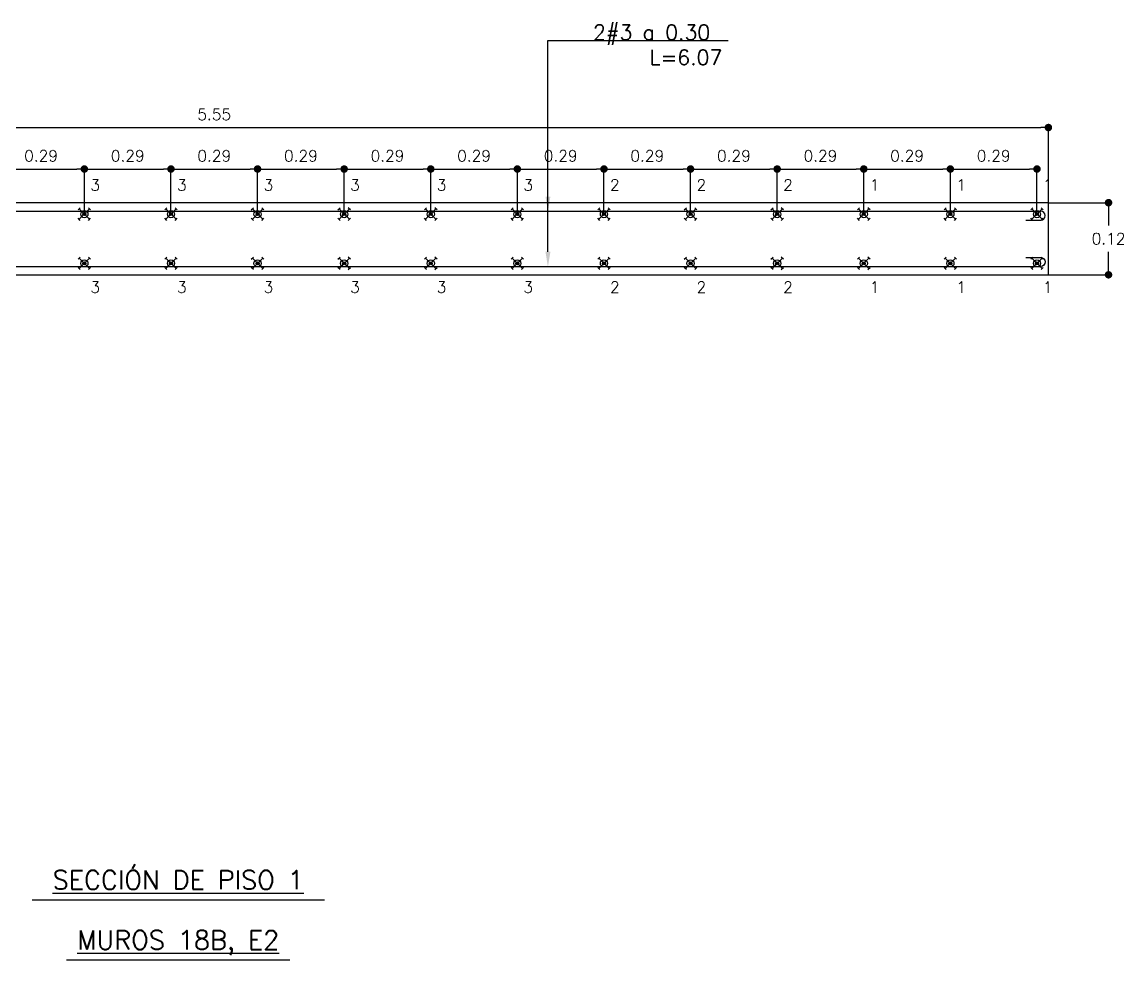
# Model space of a CAD drawing. Header units: millimetres. Extents: x -99999999 to 100000000, y -41 to 20.
# Drawn here: x 134.819 to 138.485, y -10.852 to -7.731 of the extents above; entities that cross this region are included whole.
import ezdxf
from ezdxf.enums import TextEntityAlignment as Align

# ---------------------------------------------------------------- set-up
doc = ezdxf.new("R2010")
doc.units = ezdxf.units.MM
doc.header["$LTSCALE"] = 0.01
doc.header["$PDMODE"] = 3
doc.linetypes.add('DASHED2', pattern=[0.375, 0.25, -0.125])
for name, color, linetype in [('FC_BORDES', 4, 'Continuous'), ('FC_COTAS', 1, 'Continuous'), ('FC_MALLA', 3, 'DASHED2'), ('FC_R-100', 12, 'Continuous'), ('FC_R-140', 2, 'Continuous'), ('FC_R-80', 11, 'Continuous'), ('FC_REFUERZO 2', 1, 'Continuous')]:
    doc.layers.add(name, color=color, linetype=linetype)
doc.layers.add('FC_REFUERZO HORIZONTAL 2', color=30, linetype='Continuous', true_color=0xff7f00)
doc.styles.add('FC_TEXT', font='romans.shx', dxfattribs={"height": 0.002})
doc.styles.add('FC_TEXT1', font='romans.shx')
doc.styles.add('ROMAND', font='romans.shx')
doc.dimstyles.new('FC_COTAS', dxfattribs={"dimtxt": 0.0015, "dimasz": 0.001, "dimexe": 0, "dimexo": 0, "dimgap": 0.001, "dimtad": 1, "dimtih": 1, "dimtoh": 1, "dimzin": 0, "dimdsep": 46, "dimtxsty": 'FC_TEXT1', "dimblk": 'DOT', "dimcen": 0.09, "dimclrd": 256, "dimclre": 256, "dimclrt": 256, "dimadec": 0, "dimazin": 0, "dimtfac": 1, "dimtix": 1, "dimtmove": 2, "dimatfit": 3, "dimfxl": 1.002, "dimtolj": 1, "dimtzin": 0, "dimlwd": -1, "dimarcsym": 0})

# ---------------------------------------------------------------- blocks, each defined once
blk = doc.blocks.new('*U690')
at = {"layer": 'FC_R-140', "color": 4, "ltscale": 1.5}
blk.add_lwpolyline([(-0.01945, 0), (0.01945, 0)], dxfattribs=at)
at = {"layer": 'FC_R-140', "ltscale": 1.5, "style": 'FC_TEXT1'}
blk.add_attdef('%%UTÍTULO', text='', height=0.0025, dxfattribs=at).set_placement((0, 0.00266), align=Align.MIDDLE_CENTER)
at = {"layer": 'FC_R-80', "ltscale": 1.5, "style": 'FC_TEXT1'}
blk.add_attdef('ESCALA', text='', height=0.002, dxfattribs=at).set_placement((-0.01945, -0.0017), align=Align.MIDDLE_LEFT)
blk = doc.blocks.new('*U691')
at = {"layer": 'FC_R-140', "color": 4, "ltscale": 1.5}
blk.add_lwpolyline([(-0.01487, 0), (0.01487, 0)], dxfattribs=at)
at = {"layer": 'FC_R-140', "ltscale": 1.5, "style": 'FC_TEXT1'}
blk.add_attdef('%%UTÍTULO', text='', height=0.0025, dxfattribs=at).set_placement((0, 0.00266), align=Align.MIDDLE_CENTER)
at = {"layer": 'FC_R-80', "ltscale": 1.5, "style": 'FC_TEXT1'}
blk.add_attdef('ESCALA', text='', height=0.002, dxfattribs=at).set_placement((-0.01487, -0.0017), align=Align.MIDDLE_LEFT)
blk = doc.blocks.new('*U198')
at = {"color": 0, "ltscale": 0.35}
for p, q in [((0.0172, -0.0172), (-0.0172, 0.0172)), ((0.0172, 0.0172), (-0.0172, -0.0172))]:
    blk.add_line(p, q, dxfattribs=at)
at = {"color": 0, "ltscale": 0.9}
blk.add_line((0.0137, -0.0208), (0.0208, -0.0137), dxfattribs=at)
for points in [[(-0.0208, 0.0137), (-0.0137, 0.0208)], [(0.0208, 0.0137), (0.0137, 0.0208)], [(-0.0137, -0.0208), (-0.0208, -0.0137)]]:
    blk.add_lwpolyline(points, dxfattribs=at)
at = {"color": 0}
for radius in [0.0119, 0.00516]:
    blk.add_circle((0, 0), radius, dxfattribs=at)
blk = doc.blocks.new('_Dot')
at = {"color": 0, "linetype": 'ByBlock', "lineweight": -2}
blk.add_line((-0.5, 0), (-1, 0), dxfattribs=at)
at = {"color": 0, "linetype": 'ByBlock', "const_width": 0.5}
blk.add_lwpolyline([(-0.25, 0, 1), (0.25, 0, 1)], format="xyb", close=True, dxfattribs=at)
blk = doc.blocks.new('*D712')
at = {"layer": 'Defpoints', "color": 0, "ltscale": 0.6, "transparency": 16777216}
for p in [(135.0263, -8.22), (134.7382, -8.37), (135.0263, -8.37)]:
    blk.add_point(p, dxfattribs=at)
at = {"layer": 'FC_COTAS', "lineweight": -2, "ltscale": 0.6, "transparency": 16777216}
for p, q in [((134.7382, -8.37), (134.7382, -8.22)), ((135.0263, -8.37), (135.0263, -8.22))]:
    blk.add_line(p, q, dxfattribs=at)
at = {"layer": 'FC_COTAS', "ltscale": 0.6, "transparency": 16777216}
blk.add_line((134.7632, -8.22), (135.0013, -8.22), dxfattribs=at)
at = {"layer": 'FC_COTAS', "ltscale": 0.6, "transparency": 16777216, "xscale": 0.025, "yscale": 0.025, "zscale": 0.025, "rotation": 180}
blk.add_blockref('_Dot', (134.7382, -8.22), dxfattribs=at)
at = {"layer": 'FC_COTAS', "ltscale": 0.6, "transparency": 16777216, "xscale": 0.025, "yscale": 0.025, "zscale": 0.025}
blk.add_blockref('_Dot', (135.0263, -8.22), dxfattribs=at)
at = {"layer": 'FC_COTAS', "ltscale": 0.6, "transparency": 16777216, "insert": (134.8823, -8.1762), "char_height": 0.0375, "attachment_point": 5, "style": 'FC_TEXT1'}
blk.add_mtext('\\A1;0.29', dxfattribs=at)
blk = doc.blocks.new('*D713')
at = {"layer": 'Defpoints', "color": 0, "ltscale": 0.6, "transparency": 16777216}
for p in [(135.3144, -8.22), (135.0263, -8.37), (135.3144, -8.37)]:
    blk.add_point(p, dxfattribs=at)
at = {"layer": 'FC_COTAS', "lineweight": -2, "ltscale": 0.6, "transparency": 16777216}
for p, q in [((135.0263, -8.37), (135.0263, -8.22)), ((135.3144, -8.37), (135.3144, -8.22))]:
    blk.add_line(p, q, dxfattribs=at)
at = {"layer": 'FC_COTAS', "ltscale": 0.6, "transparency": 16777216}
blk.add_line((135.0513, -8.22), (135.2894, -8.22), dxfattribs=at)
at = {"layer": 'FC_COTAS', "ltscale": 0.6, "transparency": 16777216, "xscale": 0.025, "yscale": 0.025, "zscale": 0.025, "rotation": 180}
blk.add_blockref('_Dot', (135.0263, -8.22), dxfattribs=at)
at = {"layer": 'FC_COTAS', "ltscale": 0.6, "transparency": 16777216, "xscale": 0.025, "yscale": 0.025, "zscale": 0.025}
blk.add_blockref('_Dot', (135.3144, -8.22), dxfattribs=at)
at = {"layer": 'FC_COTAS', "ltscale": 0.6, "transparency": 16777216, "insert": (135.1704, -8.1762), "char_height": 0.0375, "attachment_point": 5, "style": 'FC_TEXT1'}
blk.add_mtext('\\A1;0.29', dxfattribs=at)
blk = doc.blocks.new('*D714')
at = {"layer": 'Defpoints', "color": 0, "ltscale": 0.6, "transparency": 16777216}
for p in [(135.6025, -8.22), (135.3144, -8.37), (135.6025, -8.37)]:
    blk.add_point(p, dxfattribs=at)
at = {"layer": 'FC_COTAS', "lineweight": -2, "ltscale": 0.6, "transparency": 16777216}
for p, q in [((135.3144, -8.37), (135.3144, -8.22)), ((135.6025, -8.37), (135.6025, -8.22))]:
    blk.add_line(p, q, dxfattribs=at)
at = {"layer": 'FC_COTAS', "ltscale": 0.6, "transparency": 16777216}
blk.add_line((135.3394, -8.22), (135.5775, -8.22), dxfattribs=at)
at = {"layer": 'FC_COTAS', "ltscale": 0.6, "transparency": 16777216, "xscale": 0.025, "yscale": 0.025, "zscale": 0.025, "rotation": 180}
blk.add_blockref('_Dot', (135.3144, -8.22), dxfattribs=at)
at = {"layer": 'FC_COTAS', "ltscale": 0.6, "transparency": 16777216, "xscale": 0.025, "yscale": 0.025, "zscale": 0.025}
blk.add_blockref('_Dot', (135.6025, -8.22), dxfattribs=at)
at = {"layer": 'FC_COTAS', "ltscale": 0.6, "transparency": 16777216, "insert": (135.4585, -8.1762), "char_height": 0.0375, "attachment_point": 5, "style": 'FC_TEXT1'}
blk.add_mtext('\\A1;0.29', dxfattribs=at)
blk = doc.blocks.new('*D715')
at = {"layer": 'Defpoints', "color": 0, "ltscale": 0.6, "transparency": 16777216}
for p in [(135.8906, -8.22), (135.6025, -8.37), (135.8906, -8.37)]:
    blk.add_point(p, dxfattribs=at)
at = {"layer": 'FC_COTAS', "lineweight": -2, "ltscale": 0.6, "transparency": 16777216}
for p, q in [((135.6025, -8.37), (135.6025, -8.22)), ((135.8906, -8.37), (135.8906, -8.22))]:
    blk.add_line(p, q, dxfattribs=at)
at = {"layer": 'FC_COTAS', "ltscale": 0.6, "transparency": 16777216}
blk.add_line((135.6275, -8.22), (135.8656, -8.22), dxfattribs=at)
at = {"layer": 'FC_COTAS', "ltscale": 0.6, "transparency": 16777216, "xscale": 0.025, "yscale": 0.025, "zscale": 0.025, "rotation": 180}
blk.add_blockref('_Dot', (135.6025, -8.22), dxfattribs=at)
at = {"layer": 'FC_COTAS', "ltscale": 0.6, "transparency": 16777216, "xscale": 0.025, "yscale": 0.025, "zscale": 0.025}
blk.add_blockref('_Dot', (135.8906, -8.22), dxfattribs=at)
at = {"layer": 'FC_COTAS', "ltscale": 0.6, "transparency": 16777216, "insert": (135.7466, -8.1762), "char_height": 0.0375, "attachment_point": 5, "style": 'FC_TEXT1'}
blk.add_mtext('\\A1;0.29', dxfattribs=at)
blk = doc.blocks.new('*D716')
at = {"layer": 'Defpoints', "color": 0, "ltscale": 0.6, "transparency": 16777216}
for p in [(136.1787, -8.22), (135.8906, -8.37), (136.1787, -8.37)]:
    blk.add_point(p, dxfattribs=at)
at = {"layer": 'FC_COTAS', "lineweight": -2, "ltscale": 0.6, "transparency": 16777216}
for p, q in [((135.8906, -8.37), (135.8906, -8.22)), ((136.1787, -8.37), (136.1787, -8.22))]:
    blk.add_line(p, q, dxfattribs=at)
at = {"layer": 'FC_COTAS', "ltscale": 0.6, "transparency": 16777216}
blk.add_line((135.9156, -8.22), (136.1537, -8.22), dxfattribs=at)
at = {"layer": 'FC_COTAS', "ltscale": 0.6, "transparency": 16777216, "xscale": 0.025, "yscale": 0.025, "zscale": 0.025, "rotation": 180}
blk.add_blockref('_Dot', (135.8906, -8.22), dxfattribs=at)
at = {"layer": 'FC_COTAS', "ltscale": 0.6, "transparency": 16777216, "xscale": 0.025, "yscale": 0.025, "zscale": 0.025}
blk.add_blockref('_Dot', (136.1787, -8.22), dxfattribs=at)
at = {"layer": 'FC_COTAS', "ltscale": 0.6, "transparency": 16777216, "insert": (136.0347, -8.1762), "char_height": 0.0375, "attachment_point": 5, "style": 'FC_TEXT1'}
blk.add_mtext('\\A1;0.29', dxfattribs=at)
blk = doc.blocks.new('*D717')
at = {"layer": 'Defpoints', "color": 0, "ltscale": 0.6, "transparency": 16777216}
for p in [(136.4668, -8.22), (136.1787, -8.37), (136.4668, -8.37)]:
    blk.add_point(p, dxfattribs=at)
at = {"layer": 'FC_COTAS', "lineweight": -2, "ltscale": 0.6, "transparency": 16777216}
for p, q in [((136.1787, -8.37), (136.1787, -8.22)), ((136.4668, -8.37), (136.4668, -8.22))]:
    blk.add_line(p, q, dxfattribs=at)
at = {"layer": 'FC_COTAS', "ltscale": 0.6, "transparency": 16777216}
blk.add_line((136.2037, -8.22), (136.4418, -8.22), dxfattribs=at)
at = {"layer": 'FC_COTAS', "ltscale": 0.6, "transparency": 16777216, "xscale": 0.025, "yscale": 0.025, "zscale": 0.025, "rotation": 180}
blk.add_blockref('_Dot', (136.1787, -8.22), dxfattribs=at)
at = {"layer": 'FC_COTAS', "ltscale": 0.6, "transparency": 16777216, "xscale": 0.025, "yscale": 0.025, "zscale": 0.025}
blk.add_blockref('_Dot', (136.4668, -8.22), dxfattribs=at)
at = {"layer": 'FC_COTAS', "ltscale": 0.6, "transparency": 16777216, "insert": (136.3228, -8.1762), "char_height": 0.0375, "attachment_point": 5, "style": 'FC_TEXT1'}
blk.add_mtext('\\A1;0.29', dxfattribs=at)
blk = doc.blocks.new('*D718')
at = {"layer": 'Defpoints', "color": 0, "ltscale": 0.6, "transparency": 16777216}
for p in [(136.7549, -8.22), (136.4668, -8.37), (136.7549, -8.37)]:
    blk.add_point(p, dxfattribs=at)
at = {"layer": 'FC_COTAS', "lineweight": -2, "ltscale": 0.6, "transparency": 16777216}
for p, q in [((136.4668, -8.37), (136.4668, -8.22)), ((136.7549, -8.37), (136.7549, -8.22))]:
    blk.add_line(p, q, dxfattribs=at)
at = {"layer": 'FC_COTAS', "ltscale": 0.6, "transparency": 16777216}
blk.add_line((136.4918, -8.22), (136.7299, -8.22), dxfattribs=at)
at = {"layer": 'FC_COTAS', "ltscale": 0.6, "transparency": 16777216, "xscale": 0.025, "yscale": 0.025, "zscale": 0.025, "rotation": 180}
blk.add_blockref('_Dot', (136.4668, -8.22), dxfattribs=at)
at = {"layer": 'FC_COTAS', "ltscale": 0.6, "transparency": 16777216, "xscale": 0.025, "yscale": 0.025, "zscale": 0.025}
blk.add_blockref('_Dot', (136.7549, -8.22), dxfattribs=at)
at = {"layer": 'FC_COTAS', "ltscale": 0.6, "transparency": 16777216, "insert": (136.6109, -8.1762), "char_height": 0.0375, "attachment_point": 5, "style": 'FC_TEXT1'}
blk.add_mtext('\\A1;0.29', dxfattribs=at)
blk = doc.blocks.new('*D719')
at = {"layer": 'Defpoints', "color": 0, "ltscale": 0.6, "transparency": 16777216}
for p in [(137.043, -8.22), (136.7549, -8.37), (137.043, -8.37)]:
    blk.add_point(p, dxfattribs=at)
at = {"layer": 'FC_COTAS', "lineweight": -2, "ltscale": 0.6, "transparency": 16777216}
for p, q in [((136.7549, -8.37), (136.7549, -8.22)), ((137.043, -8.37), (137.043, -8.22))]:
    blk.add_line(p, q, dxfattribs=at)
at = {"layer": 'FC_COTAS', "ltscale": 0.6, "transparency": 16777216}
blk.add_line((136.7799, -8.22), (137.018, -8.22), dxfattribs=at)
at = {"layer": 'FC_COTAS', "ltscale": 0.6, "transparency": 16777216, "xscale": 0.025, "yscale": 0.025, "zscale": 0.025, "rotation": 180}
blk.add_blockref('_Dot', (136.7549, -8.22), dxfattribs=at)
at = {"layer": 'FC_COTAS', "ltscale": 0.6, "transparency": 16777216, "xscale": 0.025, "yscale": 0.025, "zscale": 0.025}
blk.add_blockref('_Dot', (137.043, -8.22), dxfattribs=at)
at = {"layer": 'FC_COTAS', "ltscale": 0.6, "transparency": 16777216, "insert": (136.899, -8.1762), "char_height": 0.0375, "attachment_point": 5, "style": 'FC_TEXT1'}
blk.add_mtext('\\A1;0.29', dxfattribs=at)
blk = doc.blocks.new('*D720')
at = {"layer": 'Defpoints', "color": 0, "ltscale": 0.6, "transparency": 16777216}
for p in [(137.3312, -8.22), (137.043, -8.37), (137.3312, -8.37)]:
    blk.add_point(p, dxfattribs=at)
at = {"layer": 'FC_COTAS', "lineweight": -2, "ltscale": 0.6, "transparency": 16777216}
for p, q in [((137.043, -8.37), (137.043, -8.22)), ((137.3312, -8.37), (137.3312, -8.22))]:
    blk.add_line(p, q, dxfattribs=at)
at = {"layer": 'FC_COTAS', "ltscale": 0.6, "transparency": 16777216}
blk.add_line((137.068, -8.22), (137.3062, -8.22), dxfattribs=at)
at = {"layer": 'FC_COTAS', "ltscale": 0.6, "transparency": 16777216, "xscale": 0.025, "yscale": 0.025, "zscale": 0.025, "rotation": 180}
blk.add_blockref('_Dot', (137.043, -8.22), dxfattribs=at)
at = {"layer": 'FC_COTAS', "ltscale": 0.6, "transparency": 16777216, "xscale": 0.025, "yscale": 0.025, "zscale": 0.025}
blk.add_blockref('_Dot', (137.3312, -8.22), dxfattribs=at)
at = {"layer": 'FC_COTAS', "ltscale": 0.6, "transparency": 16777216, "insert": (137.1871, -8.1762), "char_height": 0.0375, "attachment_point": 5, "style": 'FC_TEXT1'}
blk.add_mtext('\\A1;0.29', dxfattribs=at)
blk = doc.blocks.new('*D721')
at = {"layer": 'Defpoints', "color": 0, "ltscale": 0.6, "transparency": 16777216}
for p in [(137.6193, -8.22), (137.3312, -8.37), (137.6193, -8.37)]:
    blk.add_point(p, dxfattribs=at)
at = {"layer": 'FC_COTAS', "lineweight": -2, "ltscale": 0.6, "transparency": 16777216}
for p, q in [((137.3312, -8.37), (137.3312, -8.22)), ((137.6193, -8.37), (137.6193, -8.22))]:
    blk.add_line(p, q, dxfattribs=at)
at = {"layer": 'FC_COTAS', "ltscale": 0.6, "transparency": 16777216}
blk.add_line((137.3562, -8.22), (137.5943, -8.22), dxfattribs=at)
at = {"layer": 'FC_COTAS', "ltscale": 0.6, "transparency": 16777216, "xscale": 0.025, "yscale": 0.025, "zscale": 0.025, "rotation": 180}
blk.add_blockref('_Dot', (137.3312, -8.22), dxfattribs=at)
at = {"layer": 'FC_COTAS', "ltscale": 0.6, "transparency": 16777216, "xscale": 0.025, "yscale": 0.025, "zscale": 0.025}
blk.add_blockref('_Dot', (137.6193, -8.22), dxfattribs=at)
at = {"layer": 'FC_COTAS', "ltscale": 0.6, "transparency": 16777216, "insert": (137.4752, -8.1762), "char_height": 0.0375, "attachment_point": 5, "style": 'FC_TEXT1'}
blk.add_mtext('\\A1;0.29', dxfattribs=at)
blk = doc.blocks.new('*D722')
at = {"layer": 'Defpoints', "color": 0, "ltscale": 0.6, "transparency": 16777216}
for p in [(137.9074, -8.22), (137.6193, -8.37), (137.9074, -8.37)]:
    blk.add_point(p, dxfattribs=at)
at = {"layer": 'FC_COTAS', "lineweight": -2, "ltscale": 0.6, "transparency": 16777216}
for p, q in [((137.6193, -8.37), (137.6193, -8.22)), ((137.9074, -8.37), (137.9074, -8.22))]:
    blk.add_line(p, q, dxfattribs=at)
at = {"layer": 'FC_COTAS', "ltscale": 0.6, "transparency": 16777216}
blk.add_line((137.6443, -8.22), (137.8824, -8.22), dxfattribs=at)
at = {"layer": 'FC_COTAS', "ltscale": 0.6, "transparency": 16777216, "xscale": 0.025, "yscale": 0.025, "zscale": 0.025, "rotation": 180}
blk.add_blockref('_Dot', (137.6193, -8.22), dxfattribs=at)
at = {"layer": 'FC_COTAS', "ltscale": 0.6, "transparency": 16777216, "xscale": 0.025, "yscale": 0.025, "zscale": 0.025}
blk.add_blockref('_Dot', (137.9074, -8.22), dxfattribs=at)
at = {"layer": 'FC_COTAS', "ltscale": 0.6, "transparency": 16777216, "insert": (137.7633, -8.1762), "char_height": 0.0375, "attachment_point": 5, "style": 'FC_TEXT1'}
blk.add_mtext('\\A1;0.29', dxfattribs=at)
blk = doc.blocks.new('*D723')
at = {"layer": 'Defpoints', "color": 0, "ltscale": 0.6, "transparency": 16777216}
for p in [(138.1955, -8.22), (137.9074, -8.37), (138.1955, -8.37)]:
    blk.add_point(p, dxfattribs=at)
at = {"layer": 'FC_COTAS', "lineweight": -2, "ltscale": 0.6, "transparency": 16777216}
for p, q in [((137.9074, -8.37), (137.9074, -8.22)), ((138.1955, -8.37), (138.1955, -8.22))]:
    blk.add_line(p, q, dxfattribs=at)
at = {"layer": 'FC_COTAS', "ltscale": 0.6, "transparency": 16777216}
blk.add_line((137.9324, -8.22), (138.1705, -8.22), dxfattribs=at)
at = {"layer": 'FC_COTAS', "ltscale": 0.6, "transparency": 16777216, "xscale": 0.025, "yscale": 0.025, "zscale": 0.025, "rotation": 180}
blk.add_blockref('_Dot', (137.9074, -8.22), dxfattribs=at)
at = {"layer": 'FC_COTAS', "ltscale": 0.6, "transparency": 16777216, "xscale": 0.025, "yscale": 0.025, "zscale": 0.025}
blk.add_blockref('_Dot', (138.1955, -8.22), dxfattribs=at)
at = {"layer": 'FC_COTAS', "ltscale": 0.6, "transparency": 16777216, "insert": (138.0514, -8.1762), "char_height": 0.0375, "attachment_point": 5, "style": 'FC_TEXT1'}
blk.add_mtext('\\A1;0.29', dxfattribs=at)
blk = doc.blocks.new('*D730')
at = {"layer": 'Defpoints', "color": 0, "ltscale": 0.6, "transparency": 16777216}
for p in [(138.2335, -8.332), (138.4335, -8.332), (138.2335, -8.572)]:
    blk.add_point(p, dxfattribs=at)
at = {"layer": 'FC_COTAS', "lineweight": -2, "ltscale": 0.6, "transparency": 16777216}
for p, q in [((138.2335, -8.332), (138.4335, -8.332)), ((138.2335, -8.572), (138.4335, -8.572))]:
    blk.add_line(p, q, dxfattribs=at)
at = {"layer": 'FC_COTAS', "ltscale": 0.6, "transparency": 16777216}
for p, q in [((138.4335, -8.357), (138.4335, -8.4082)), ((138.4335, -8.547), (138.4335, -8.4957))]:
    blk.add_line(p, q, dxfattribs=at)
at = {"layer": 'FC_COTAS', "ltscale": 0.6, "transparency": 16777216, "xscale": 0.025, "yscale": 0.025, "zscale": 0.025}
for p, rotation in [((138.4335, -8.332), 90), ((138.4335, -8.572), 270)]:
    blk.add_blockref('_Dot', p, dxfattribs=dict(at, rotation=rotation))
at = {"layer": 'FC_COTAS', "ltscale": 0.6, "transparency": 16777216, "insert": (138.4335, -8.452), "char_height": 0.0375, "attachment_point": 5, "style": 'FC_TEXT1'}
blk.add_mtext('\\A1;0.12', dxfattribs=at)
blk = doc.blocks.new('*D731')
at = {"layer": 'Defpoints', "color": 0, "ltscale": 0.6, "transparency": 16777216}
for p in [(138.2335, -8.082), (132.6835, -8.332), (138.2335, -8.332)]:
    blk.add_point(p, dxfattribs=at)
at = {"layer": 'FC_COTAS', "lineweight": -2, "ltscale": 0.6, "transparency": 16777216}
for p, q in [((132.6835, -8.332), (132.6835, -8.082)), ((138.2335, -8.332), (138.2335, -8.082))]:
    blk.add_line(p, q, dxfattribs=at)
at = {"layer": 'FC_COTAS', "ltscale": 0.6, "transparency": 16777216}
blk.add_line((132.7085, -8.082), (138.2085, -8.082), dxfattribs=at)
at = {"layer": 'FC_COTAS', "ltscale": 0.6, "transparency": 16777216, "xscale": 0.025, "yscale": 0.025, "zscale": 0.025, "rotation": 180}
blk.add_blockref('_Dot', (132.6835, -8.082), dxfattribs=at)
at = {"layer": 'FC_COTAS', "ltscale": 0.6, "transparency": 16777216, "xscale": 0.025, "yscale": 0.025, "zscale": 0.025}
blk.add_blockref('_Dot', (138.2335, -8.082), dxfattribs=at)
at = {"layer": 'FC_COTAS', "ltscale": 0.6, "transparency": 16777216, "insert": (135.4585, -8.0382), "char_height": 0.0375, "attachment_point": 5, "style": 'FC_TEXT1'}
blk.add_mtext('\\A1;5.55', dxfattribs=at)
blk = doc.blocks.new('*U732')
at = {"layer": 'FC_MALLA', "color": 0, "linetype": 'Continuous'}
for points in [[(0, 0.4064, -0.414214), (0.015, 0.4214), (0.3, 0.4214)], [(-0.03, -5.2666), (-0.03, -5.3166, 0.998567), (0, -5.3166)]]:
    blk.add_lwpolyline(points, format="xyb", dxfattribs=at)
blk.add_lwpolyline([(0, 0.4064), (0, -5.3166)], dxfattribs=at)
blk = doc.blocks.new('*U733')
at = {"layer": 'FC_MALLA', "color": 0, "linetype": 'Continuous'}
for points in [[(0, 0.4064, 0.414214), (-0.015, 0.4214), (-0.3, 0.4214)], [(0.03, -5.2666), (0.03, -5.3166, -0.998567), (0, -5.3166)]]:
    blk.add_lwpolyline(points, format="xyb", dxfattribs=at)
blk.add_lwpolyline([(0, 0.4064), (0, -5.3166)], dxfattribs=at)
blk = doc.blocks.new('*U735')
at = {"linetype": 'ByBlock', "lineweight": -2, "ltscale": 0.6}
for points in [[(0, -0.02814), (0, 0)], [(0, -0.02078), (0, 0)], [(0, 0), (0.024, 0)]]:
    blk.add_lwpolyline(points, dxfattribs=at)
at = {"ltscale": 0.6}
for points in [[(0.00033, -0.02078), (0, -0.02278), (-0.00033, -0.02078)], [(0.00033, -0.02814), (0, -0.03014), (-0.00033, -0.02814)]]:
    blk.add_solid(points, dxfattribs=at)
at = {"layer": 'FC_R-80', "ltscale": 0.6, "style": 'ROMAND'}
for tag, p in [('REFUERZO_HORIZONTAL_001', (0.01124, 0.00044)), ('REFUERZO_HORIZONTAL_002', (0.00981, -0.00289))]:
    blk.add_attdef(tag, p, '', height=0.002, dxfattribs=at)

msp = doc.modelspace()

# ---------------------------------------------------------------- linework, layer by layer
at = {"layer": 'FC_BORDES', "ltscale": 0.6}
msp.add_lwpolyline([(132.6835, -8.572), (138.2335, -8.572), (138.2335, -8.332), (132.6835, -8.332)], close=True, dxfattribs=at)

# ---------------------------------------------------------------- block references
at = {"layer": 'FC_COTAS', "ltscale": 0.6}
ref = msp.add_blockref('*U735', (136.5685, -7.792), dxfattribs=dict(at, xscale=25, yscale=25, zscale=25))
ref.add_attrib('REFUERZO_HORIZONTAL_001', '2#3 a 0.30', (136.7185, -7.7904), dxfattribs={"layer": 'FC_R-80', "ltscale": 0.6, "height": 0.05, "style": 'ROMAND'})
ref.add_attrib('REFUERZO_HORIZONTAL_002', 'L=6.07', (136.9066, -7.8738), dxfattribs={"layer": 'FC_R-80', "ltscale": 0.6, "height": 0.05, "style": 'ROMAND'})
at = {"layer": 'FC_R-140', "ltscale": 0.6, "xscale": 25, "yscale": 25, "zscale": 25}
for name, p, values in [('*U690', (135.3385, -10.652), {'%%UTÍTULO': '%%USECCIÓN DE PISO 1'}), ('*U691', (135.3385, -10.852), {'%%UTÍTULO': '%%UMUROS 18B, E2'})]:
    msp.add_blockref(name, p, dxfattribs=at).add_auto_attribs(values)
at = {"layer": 'FC_REFUERZO 2', "ltscale": 0.6}
for p in [(135.0263, -8.37), (135.3144, -8.37), (135.6025, -8.37), (135.8906, -8.37), (136.1787, -8.37), (136.4668, -8.37), (136.7549, -8.37), (137.043, -8.37), (137.3312, -8.37), (137.6193, -8.37), (137.9074, -8.37), (138.1955, -8.37), (135.0263, -8.534), (135.3144, -8.534), (135.6025, -8.534), (135.8906, -8.534), (136.1787, -8.534), (136.4668, -8.534), (136.7549, -8.534), (137.043, -8.534), (137.3312, -8.534), (137.6193, -8.534), (137.9074, -8.534), (138.1955, -8.534)]:
    msp.add_blockref('*U198', p, dxfattribs=at)
at = {"layer": 'FC_REFUERZO HORIZONTAL 2', "ltscale": 0.6, "rotation": 90}
for name, p in [('*U732', (132.8915, -8.36)), ('*U733', (132.8915, -8.544))]:
    msp.add_blockref(name, p, dxfattribs=at)

# ---------------------------------------------------------------- texts
at = {"layer": 'FC_R-100', "ltscale": 0.6, "style": 'FC_TEXT'}
for s, p in [('3', (135.0463, -8.292)), ('3', (135.3344, -8.292)), ('3', (135.6225, -8.292)), ('3', (135.9106, -8.292)), ('3', (136.1987, -8.292)), ('3', (136.4868, -8.292)), ('2', (136.7749, -8.292)), ('2', (137.063, -8.292)), ('2', (137.3512, -8.292)), ('1', (137.6393, -8.292)), ('1', (137.9274, -8.292)), ('1', (138.2155, -8.292)), ('3', (135.0463, -8.632)), ('3', (135.3344, -8.632)), ('3', (135.6225, -8.632)), ('3', (135.9106, -8.632)), ('3', (136.1987, -8.632)), ('3', (136.4868, -8.632)), ('2', (136.7749, -8.632)), ('2', (137.063, -8.632)), ('2', (137.3512, -8.632)), ('1', (137.6393, -8.632)), ('1', (137.9274, -8.632)), ('1', (138.2155, -8.632))]:
    msp.add_text(s, height=0.0375, dxfattribs=at).set_placement(p)

# ---------------------------------------------------------------- dimensions: what is measured, and where the dimension line sits
at = {"layer": 'FC_COTAS', "ltscale": 0.6}
dim = msp.add_linear_dim(base=(138.2335, -8.082), p1=(132.6835, -8.332), p2=(138.2335, -8.332), text='5.55', dimstyle='FC_COTAS', override={"dimscale": 0, "dimtxt": 0.0015, "dimasz": 0.001, "dimblk1": 'Dot', "dimblk2": 'Dot', "dimsah": 1, "dimtix": 1, "dimtofl": 1, "dimtmove": 2, "dimatfit": 3}, dxfattribs=at)
dim.commit()
dim.dimension.update_dxf_attribs({"geometry": '*D731', "text_midpoint": (135.4585, -8.0382)})
for base, p1, p2, picture, middle in [((135.0263, -8.22), (134.7382, -8.37), (135.0263, -8.37), '*D712', (134.8823, -8.1762)), ((135.3144, -8.22), (135.0263, -8.37), (135.3144, -8.37), '*D713', (135.1704, -8.1762)), ((135.6025, -8.22), (135.3144, -8.37), (135.6025, -8.37), '*D714', (135.4585, -8.1762)), ((135.8906, -8.22), (135.6025, -8.37), (135.8906, -8.37), '*D715', (135.7466, -8.1762)), ((136.1787, -8.22), (135.8906, -8.37), (136.1787, -8.37), '*D716', (136.0347, -8.1762)), ((136.4668, -8.22), (136.1787, -8.37), (136.4668, -8.37), '*D717', (136.3228, -8.1762)), ((136.7549, -8.22), (136.4668, -8.37), (136.7549, -8.37), '*D718', (136.6109, -8.1762)), ((137.043, -8.22), (136.7549, -8.37), (137.043, -8.37), '*D719', (136.899, -8.1762)), ((137.3312, -8.22), (137.043, -8.37), (137.3312, -8.37), '*D720', (137.1871, -8.1762)), ((137.6193, -8.22), (137.3312, -8.37), (137.6193, -8.37), '*D721', (137.4752, -8.1762)), ((137.9074, -8.22), (137.6193, -8.37), (137.9074, -8.37), '*D722', (137.7633, -8.1762)), ((138.1955, -8.22), (137.9074, -8.37), (138.1955, -8.37), '*D723', (138.0514, -8.1762))]:
    dim = msp.add_linear_dim(base=base, p1=p1, p2=p2, dimstyle='FC_COTAS', override={"dimscale": 0, "dimtxt": 0.0015, "dimasz": 0.001, "dimblk1": 'Dot', "dimblk2": 'Dot', "dimsah": 1, "dimtix": 1, "dimtofl": 1, "dimtmove": 2, "dimatfit": 3}, dxfattribs=at)
    dim.commit()
    dim.dimension.update_dxf_attribs({"geometry": picture, "text_midpoint": middle})
dim = msp.add_linear_dim(base=(138.4335, -8.332), p1=(138.2335, -8.572), p2=(138.2335, -8.332), angle=90, text='0.12', dimstyle='FC_COTAS', override={"dimscale": 0, "dimtxt": 0.0015, "dimasz": 0.001, "dimblk1": 'Dot', "dimblk2": 'Dot', "dimsah": 1, "dimtix": 1, "dimtofl": 1, "dimtmove": 2, "dimatfit": 3}, dxfattribs=at)
dim.commit()
dim.dimension.update_dxf_attribs({"geometry": '*D730', "text_midpoint": (138.4335, -8.452)})

doc.saveas('drawing.dxf')
